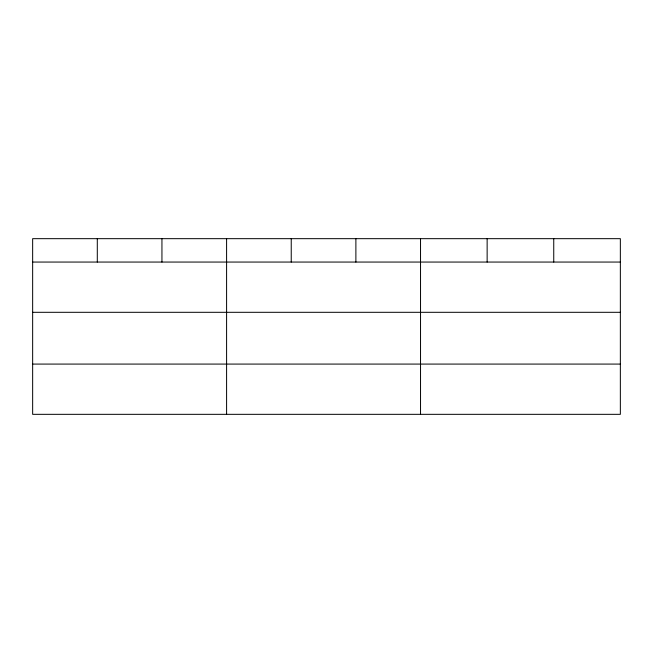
<?xml version="1.0" encoding="UTF-8"?>
<svg xmlns="http://www.w3.org/2000/svg" width="653" height="653" viewBox="0 0 653 653"><rect width="100%" height="100%" fill="white"/><g stroke="black" fill="none" stroke-linecap="round" stroke-linejoin="round"><path stroke-width="0.98" d="M620.35 312.305L620.35 238.671L32.65 238.671L32.65 414.329L620.35 414.329L620.35 312.305L32.65 312.305M32.65 262.057L620.35 262.057M32.65 364.08L620.35 364.08M553.744 238.671L553.744 262.057M487.138 238.671L487.138 262.057M420.532 238.671L420.532 414.329M355.885 238.671L355.885 262.057M291.238 238.671L291.238 262.057M226.591 238.671L226.591 414.329M161.944 238.671L161.944 262.057M97.297 238.671L97.297 262.057"/></g></svg>
